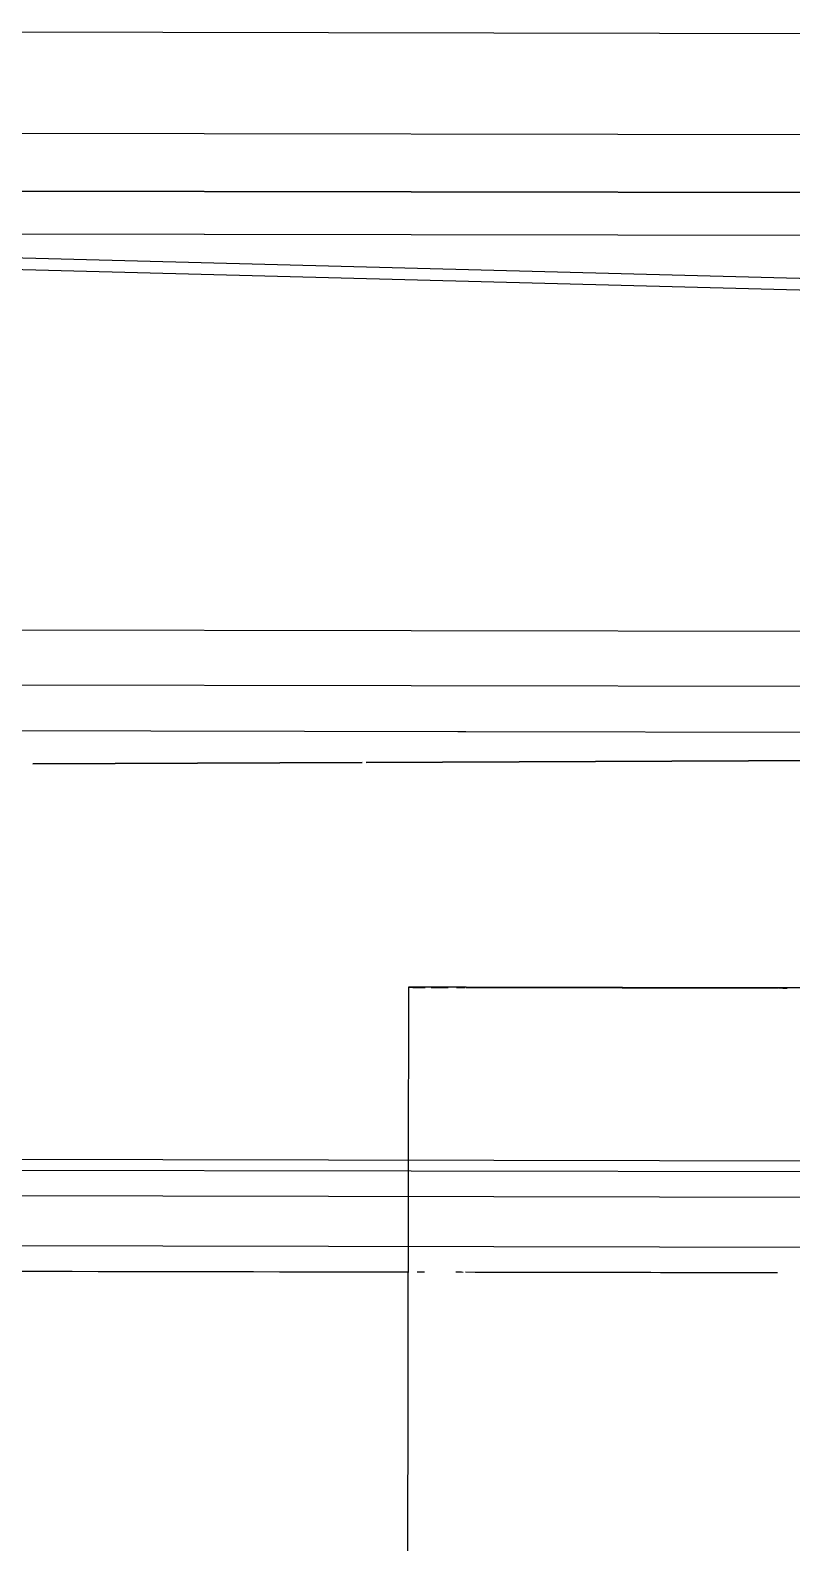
# Model space of a CAD drawing. Header units: metres. Extents: x -354 to -91, y 3 to 562.
# Drawn here: x -225.132 to -224.864, y 509.365 to 509.896 of the extents above; entities that cross this region are included whole.
import ezdxf

# ---------------------------------------------------------------- set-up
doc = ezdxf.new("R2010")
doc.units = ezdxf.units.M
doc.layers.add('A-GENM', color=7, linetype='Continuous', lineweight=25)

# ---------------------------------------------------------------- blocks, each defined once
blk = doc.blocks.new('T2DPAA-T2D-C3S-RW-M2D-100010_dwg-40802999-DRG-2873034 - CONSTRUCTION SEQUENCE STAGE A8')
at = {"color": 254, "lineweight": 25, "true_color": 0xd0d0d0}
blk.add_line((26.75524, -639.30314), (26.56636, -638.5873), dxfattribs=at)
blk = doc.blocks.new('T2DPAA-T2D-PWC-RW-M2D-100010_RoadDesign_rvt-1-DRG-2873034 - CONSTRUCTION SEQUENCE STAGE A8')
at = {"color": 254, "lineweight": 25, "true_color": 0xd0d0d0, "rotation": 75.11694444444437}
blk.add_blockref('T2DPAA-T2D-C3S-RW-M2D-100010_dwg-40802999-DRG-2873034 - CONSTRUCTION SEQUENCE STAGE A8', (-1722.33704, 648.01046), dxfattribs=at)
blk = doc.blocks.new('CappingBeam_RS39A_CB04 - CappingBeam_RS39A_CB04-57951987-DRG-2873034 - CONSTRUCTION SEQUENCE STAGE A8')
at = {"layer": 'A-GENM', "color": 9, "true_color": 0xbebebe}
for points in [[(110.16331, -7.27333), (110.21285, -7.46109), (110.26239, -7.64884), (110.31193, -7.8366)], [(110.31267, -7.83941), (110.3129, -7.84025), (110.31312, -7.84109), (110.31334, -7.84194)], [(110.31616, -7.85262), (110.31638, -7.85345), (110.3166, -7.85427), (110.31681, -7.8551)], [(110.31702, -7.85587), (110.32635, -7.89124), (110.33568, -7.92661), (110.34502, -7.96198)]]:
    blk.add_open_spline(points, degree=3, dxfattribs=at)
at = {"layer": 'A-GENM', "color": 253, "true_color": 0xa3a3a3}
for points in [[(110.16331, -7.27333), (110.21285, -7.46109), (110.26239, -7.64884), (110.31193, -7.8366)], [(110.31267, -7.83941), (110.3129, -7.84025), (110.31312, -7.84109), (110.31334, -7.84194)], [(110.31616, -7.85262), (110.31638, -7.85345), (110.3166, -7.85427), (110.31681, -7.8551)], [(110.31702, -7.85587), (110.32635, -7.89124), (110.33568, -7.92661), (110.34502, -7.96198)]]:
    blk.add_open_spline(points, degree=3, dxfattribs=at)
blk = doc.blocks.new('T2D Feature Wall Adaptive V6 - 1_160 Slope-67396104-DRG-2873034 - CONSTRUCTION SEQUENCE STAGE A8')
at = {"layer": 'A-GENM', "color": 253, "true_color": 0xa3a3a3}
for p, q in [((-0.23538, 0.03014), (-0.23549, -1.16291)), ((-0.2, -1.16285), (-0.2, 0.0302)), ((-0.02547, -0.8487), (-0.0254, -0.10837)), ((0.01, -0.6299), (0.01, -0.41969)), ((0.01, -0.63276), (0.01, -0.6299)), ((0.01, -0.8487), (0.01, -0.63276))]:
    blk.add_line(p, q, dxfattribs=at)
blk = doc.blocks.new('Barrier-Precast-MPB-03-B - Typical-63995089-DRG-2873034 - CONSTRUCTION SEQUENCE STAGE A8')
at = {"layer": 'A-GENM', "color": 253, "true_color": 0xa3a3a3}
for p, q in [((-0.22658, -0.31546), (-0.22671, 3.90891)), ((-0.20898, -0.31547), (-0.20911, 3.9089)), ((-0.57971, 3.59538), (-0.57967, 2.40671)), ((-0.57967, 2.40671), (-0.57971, 3.59538)), ((-0.56468, 2.48196), (-0.56471, 3.5954)), ((-0.56467, 2.48196), (-0.56471, 3.5954))]:
    blk.add_line(p, q, dxfattribs=at)
blk = doc.blocks.new('Barrier-Bracket-Assembly-Type02 - bracket-67298846-DRG-2873034 - CONSTRUCTION SEQUENCE STAGE A8')
at = {"layer": 'A-GENM', "color": 253, "true_color": 0xa3a3a3}
for p, q in [((-1098.15095, 509.56001), (-1098.15106, 509.49537)), ((-1098.15072, 509.56007), (-1098.15095, 509.56001)), ((-1098.14272, 509.56006), (-1098.14295, 509.56)), ((-1098.0207, 509.55984), (-1098.1307, 509.56004)), ((-1098.02071, 509.55984), (-1098.1307, 509.56004)), ((-1098.1307, 509.55997), (-1098.02097, 509.55977)), ((-1098.1307, 509.55997), (-1098.02096, 509.55978)), ((-1098.15106, 509.49537), (-1098.15148, 509.25999))]:
    blk.add_line(p, q, dxfattribs=at)
for centre, major_axis, start_param, end_param in [((-1098.13095, 509.55997), (-0.02, 0.00004), 0, 0.26073), ((-1098.13072, 509.56003), (-0.02, 0.00004), 4.711319, 6.282116), ((-1098.13095, 509.55997), (-0.02, 0.00004), 0.26073, 0.522529), ((-1098.13095, 509.55997), (-0.02, 0.00004), 0.542839, 0.784328), ((-1098.13095, 509.55997), (-0.012, 0.00002), 0, 0.26073), ((-1098.13072, 509.56003), (-0.012, 0.00002), 6.020316, 6.282116), ((-1098.13095, 509.55997), (-0.012, 0.00002), 0.26073, 0.522529), ((-1098.13072, 509.56003), (-0.012, 0.00002), 5.758517, 6.020316), ((-1098.13095, 509.55997), (-0.012, 0.00002), 0.522529, 0.784328), ((-1098.13072, 509.56003), (-0.012, 0.00002), 5.496717, 5.758517), ((-1098.13095, 509.55997), (-0.02, 0.00004), 1.128888, 1.263725), ((-1098.13095, 509.55997), (-0.012, 0.00002), 0.784328, 1.046128), ((-1098.13072, 509.56003), (-0.012, 0.00002), 5.234918, 5.496717), ((-1098.13095, 509.55997), (-0.02, 0.00004), 1.41308, 1.569727), ((-1098.13095, 509.55997), (-0.012, 0.00002), 1.307927, 1.569727), ((-1098.13072, 509.56003), (-0.012, 0.00002), 4.711319, 4.973119), ((-1098.02072, 509.55984), (-0.02, 0.00004), 3.141593, 4.711319), ((-1098.02072, 509.55984), (-0.012, 0.00002), 4.44952, 4.710597), ((-1098.02095, 509.55978), (-0.012, 0.00002), 1.591591, 1.831526), ((-1098.02095, 509.55978), (-0.02, 0.00004), 1.583279, 1.727239)]:
    blk.add_ellipse(centre, major_axis=major_axis, ratio=0.000287, start_param=start_param, end_param=end_param, dxfattribs=at)
blk = doc.blocks.new('SCR_SW_3 - SCR_SW_3-66993694-DRG-2873034 - CONSTRUCTION SEQUENCE STAGE A8')
at = {"layer": 'A-GENM', "color": 253, "true_color": 0xa3a3a3}
for p, q in [((0.00219, 0.32178), (1.18199, 0.2929)), ((1.18199, 0.29686), (0.07522, 0.32395)), ((1.18006, -0.00398), (0.00001, -0.00396)), ((0.00004, 0), (1.18006, -0.00002))]:
    blk.add_line(p, q, dxfattribs=at)
blk = doc.blocks.new('T2DPAA-T2D-C3S-RS-M3D-100334_rvt-1-DRG-2873034 - CONSTRUCTION SEQUENCE STAGE A8')
at = {"layer": 'A-GENM', "color": 253, "true_color": 0xa3a3a3}
for p, q in [((-1098.16578, 509.63905), (-1097.82444, 509.64048)), ((-1097.82444, 509.64048), (-1098.16578, 509.63905)), ((-1098.28298, 509.63856), (-1098.16715, 509.63904)), ((-1098.16715, 509.63904), (-1098.28298, 509.63856))]:
    blk.add_line(p, q, dxfattribs=at)
at = {"layer": 'A-GENM', "color": 253, "lineweight": 25, "true_color": 0xa3a3a3}
for name, p, rotation in [('CappingBeam_RS39A_CB04 - CappingBeam_RS39A_CB04-57951987-DRG-2873034 - CONSTRUCTION SEQUENCE STAGE A8', (-1134.0578, 404.8616), 75.11694444444437), ('T2D Feature Wall Adaptive V6 - 1_160 Slope-67396104-DRG-2873034 - CONSTRUCTION SEQUENCE STAGE A8', (-1097.50083, 509.65883), 269.8981467655939), ('Barrier-Precast-MPB-03-B - Typical-63995089-DRG-2873034 - CONSTRUCTION SEQUENCE STAGE A8', (-1101.0667, 509.26517), 269.8962782569156), ('SCR_SW_3 - SCR_SW_3-66993694-DRG-2873034 - CONSTRUCTION SEQUENCE STAGE A8', (-1098.65953, 509.50024), 359.8981270211997)]:
    blk.add_blockref(name, p, dxfattribs=dict(at, rotation=rotation))
blk.add_blockref('Barrier-Bracket-Assembly-Type02 - bracket-67298846-DRG-2873034 - CONSTRUCTION SEQUENCE STAGE A8', (0, 0), dxfattribs=at)

msp = doc.modelspace()

# ---------------------------------------------------------------- block references
at = {"lineweight": 5}
for name in ['T2DPAA-T2D-C3S-RS-M3D-100334_rvt-1-DRG-2873034 - CONSTRUCTION SEQUENCE STAGE A8', 'T2DPAA-T2D-PWC-RW-M2D-100010_RoadDesign_rvt-1-DRG-2873034 - CONSTRUCTION SEQUENCE STAGE A8']:
    msp.add_blockref(name, (873.15239, 0), dxfattribs=at)

doc.saveas('drawing.dxf')
